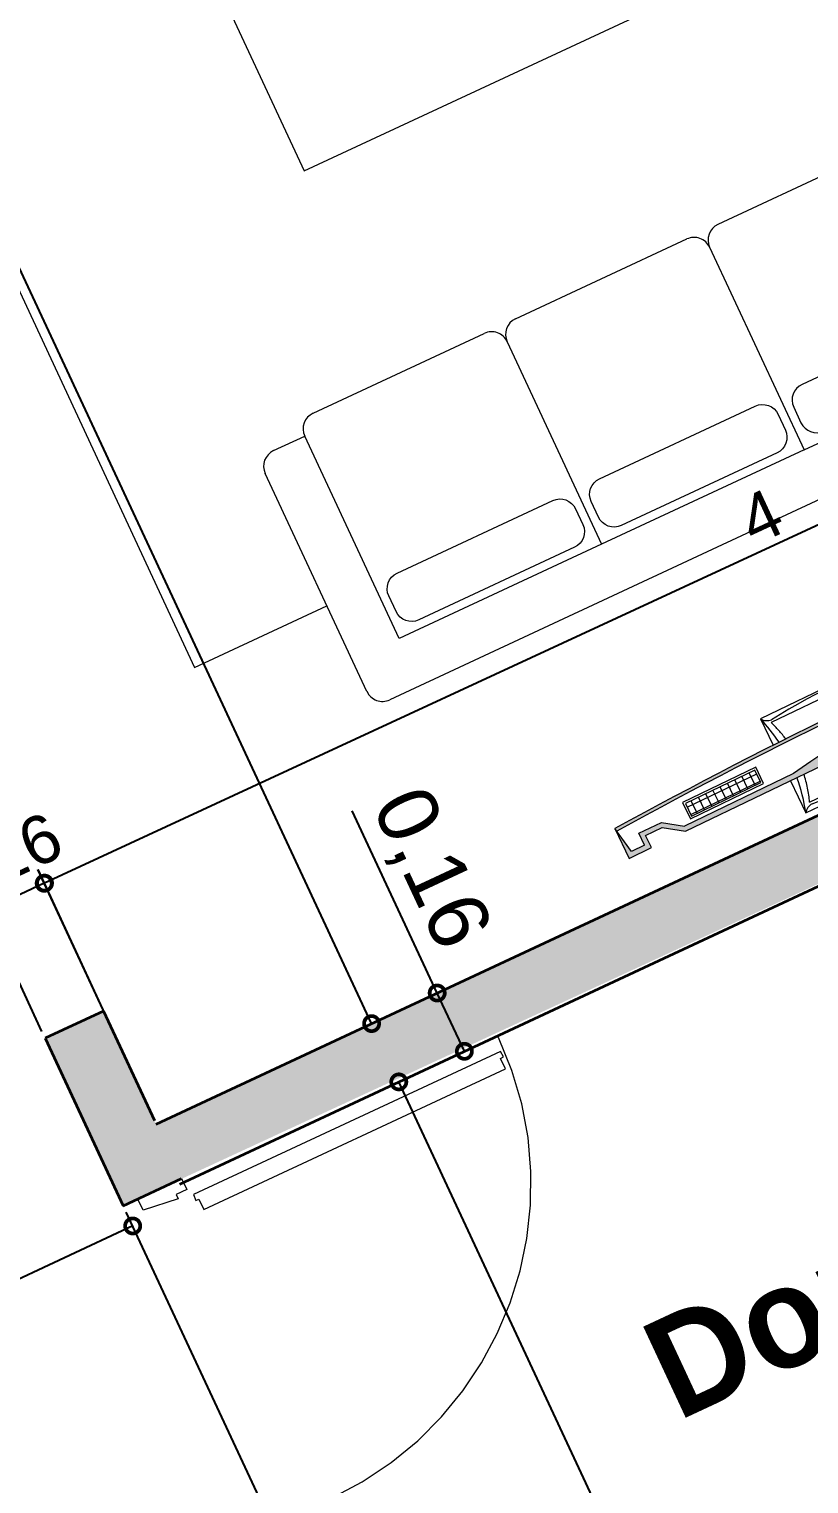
# Model space of a CAD drawing. Header units: millimetres. Extents: x 110427 to 125914, y 76277 to 76441.
# Drawn here: x 114097.785 to 114099.724, y 76331.311 to 76334.93 of the extents above; entities that cross this region are included whole.
import ezdxf

# ---------------------------------------------------------------- set-up
doc = ezdxf.new("R2010")
doc.units = ezdxf.units.MM
doc.linetypes.add('HIDDEN2', pattern=[4.762499999999999, 3.175, -1.5875])
doc.linetypes.add('JIS_02_0.7', pattern=[1.35, 0.75, -0.6])
for name, color, linetype, lineweight in [('04_CIVIL A CONSTRUIR', 250, 'Continuous', 35), ('06_CIVIL VISTAS GRUESA', 244, 'Continuous', 13), ('09_CIVIL PROYECCIONES', 230, 'JIS_02_0.7', 5), ('11_CARPINTERIA Y MOBILIARIO', 141, 'Continuous', 9), ('12_HATCH', 8, 'Continuous', 9), ('12_TEXTOS', 4, 'Continuous', 40), ('13_COTAS', 8, 'Continuous', 9)]:
    doc.layers.add(name, color=color, linetype=linetype, lineweight=lineweight)
doc.styles.add('JDS1', font='GOTHICB.TTF')
doc.styles.add('Swis721 BT', font='swiss.ttf')
doc.dimstyles.new('ISO-23', dxfattribs={"dimscale": 0.03, "dimtxt": 5, "dimasz": 2.5, "dimexe": 1.25, "dimexo": 0.625, "dimtad": 1, "dimtxsty": 'Swis721 BT', "dimblk": 'DOTSMALL', "dimcen": 2.5, "dimclrt": 150, "dimadec": 0, "dimazin": 0, "dimtfac": 1, "dimtmove": 0, "dimatfit": 3, "dimfxl": 0, "dimarcsym": 0})
pattern_1 = [(0, (-691.6088995639321, -394.8256581836831), (0, 0.02), []), (90, (-691.6088995639321, -394.8256581836831), (-0.02, 1.224606353822377e-18), [])]

# ---------------------------------------------------------------- blocks, each defined once
blk = doc.blocks.new('LCD')
at = {"lineweight": 5, "ltscale": 0.5}
for points in [[(0.210606469790946, -0.1015370680835304), (0.5107978985796535, -0.1015370680835304), (0.5590346042671399, -0.1347389151598009), (0.6212998008196564, -0.1347389151599145), (0.6212998008196564, -0.1015370680834735), (0.6574393457931365, -0.1015370680835872), (0.6700000000001864, -0.1710235861241394), (0.6700000000000728, -0.08897641387648036), (0.6087391466124927, -0.08897641387653721), (0.6087391466124927, -0.1221782609528077), (0.5629396057474878, -0.1221782609528077), (0.5147029000599712, -0.08897641387653721), (-0.5147029000598877, -0.08897641387648036), (-0.5629396057474878, -0.1221782609528077), (-0.6087391466124927, -0.1221782609528077), (-0.6087391466124927, -0.08897641387648036), (-0.6699999999999591, -0.08897641387648036), (-0.6699999999999591, -0.1710235861235105), (-0.6574393457930228, -0.1015370680835872), (-0.6212998008195427, -0.1015370680834735), (-0.6212998008195427, -0.1347389151599145), (-0.5590346042670262, -0.1347389151598009), (-0.5107978985795398, -0.1015370680835304), (-0.210606469790946, -0.1015370680835304, 0.09337917774488406)], [(-0.2415440600788088, -0.137808446449128, 1), (-0.2599641287598615, -0.137808446449128, 1)], [(-0.2081575954655364, -0.137808446449128, 1), (-0.2265776641465891, -0.137808446449128, 1)], [(-0.1747711308523776, -0.137808446449128, 1), (-0.1931911995334303, -0.137808446449128, 1)], [(0.6700000000000745, -0.1710235861235141), (0.6686258553150584, -0.1634217106262916, -0.02674023049739196), (-0.6686258553149429, -0.1634217106262827), (-0.6699999999999591, -0.1710235861235088, 0.02679526530297192)]]:
    blk.add_hatch(color=98, dxfattribs=at).paths.add_polyline_path(points)
h = blk.add_hatch(color=98, dxfattribs=at)
h.paths.add_polyline_path([(-0.4899523872976488, -0.1562058232984782), (-0.2879259066522764, -0.1562058232984782), (-0.2879259066522764, -0.1114869767563391), (-0.4899523872976488, -0.1114869767563391)])
h.paths.add_polyline_path([(-0.4848706549404369, -0.1511240909416074), (-0.2930076390088061, -0.1511240909416074), (-0.2930076390088061, -0.1165687091130962), (-0.4848706549404369, -0.1165687091130962)], flags=16)
h = blk.add_hatch(dxfattribs=at)
h.set_pattern_fill('_USER', color=256, scale=0.02, style=0, double=1, pattern_type=0)
h.set_pattern_definition(pattern_1)
h.paths.add_polyline_path([(-0.4848706549404369, -0.1511240909416074), (-0.2930076390088061, -0.1511240909416074), (-0.2930076390088061, -0.1165687091130962), (-0.4848706549404369, -0.1165687091130962)])
h = blk.add_hatch(dxfattribs=at)
h.set_pattern_fill('_USER', color=256, scale=0.02, style=0, double=1, pattern_type=0)
h.set_pattern_definition(pattern_1)
h.paths.add_polyline_path([(0.484870654941119, -0.1165687091130962), (0.2930076390094882, -0.1165687091130962), (0.2930076390094882, -0.1511240909416074), (0.484870654941119, -0.1511240909416074)])
at = {"lineweight": 18, "ltscale": 0.5}
for p, q in [((0.2249999999999091, 0), (-0.2250000000000227, 0)), ((-0.2250000000000227, 0), (-0.2250000000000227, -0.08897641387648036)), ((0.2250000000000227, -0.08897641387653721), (0.2249999999999091, 0)), ((-0.2250000000000227, -0.186953060639155), (-0.2250000000000227, -0.2599999999999909)), ((0.2249999999999091, -0.2599999999999909), (0.2249999999999091, -0.1869530606392118)), ((-0.2250000000000227, -0.2599999999999909), (0.2249999999999091, -0.2599999999999909))]:
    blk.add_line(p, q, dxfattribs=at)
at = {"linetype": 'HIDDEN2', "lineweight": 5, "ltscale": 0.5}
for p, q in [((0.2049999999999272, -0.01999999999998181), (-0.2050000000000409, -0.01999999999998181)), ((-0.2050000000000409, -0.2400000000000091), (0.2049999999999272, -0.2400000000000091))]:
    blk.add_line(p, q, dxfattribs=at)
at = {"ltscale": 0.5}
for p, q in [((-0.6087391466124927, -0.08897641387648036), (-0.6699999999999591, -0.08897641387648036)), ((-0.6699999999999591, -0.08897641387648036), (-0.6699999999999591, -0.1710235861235105)), ((-0.6574393457930228, -0.1015370680835872), (-0.6699999999999591, -0.1710235861235105)), ((-0.6212998008195427, -0.1015370680834735), (-0.6574393457930228, -0.1015370680835872)), ((-0.6212998008195427, -0.1015370680834735), (-0.6212998008195427, -0.1347389151599145)), ((-0.6087391466124927, -0.08897641387648036), (-0.6087391466124927, -0.1221782609528077)), ((-0.5629396057474878, -0.1221782609528077), (-0.5147029000598877, -0.08897641387648036)), ((-0.5590346042670262, -0.1347389151598009), (-0.5107978985795398, -0.1015370680835304)), ((0.5147029000598877, -0.08897641387653721), (-0.5147029000598877, -0.08897641387648036)), ((-0.2106064697910597, -0.1015370680835304), (-0.5107978985795398, -0.1015370680835304)), ((0.2106064697911734, -0.1015370680835304), (0.5107978985796535, -0.1015370680835304)), ((0.5590346042671399, -0.1347389151598009), (0.5107978985796535, -0.1015370680835304)), ((0.5629396057474878, -0.1221782609528077), (0.5147029000598877, -0.08897641387648036)), ((0.6700000000000728, -0.08897641387648036), (0.6087391466124927, -0.08897641387653721)), ((0.6087391466124927, -0.08897641387648036), (0.6087391466124927, -0.1221782609528077)), ((0.6212998008196564, -0.1015370680834735), (0.6574393457931365, -0.1015370680835872)), ((0.6212998008196564, -0.1015370680834735), (0.6212998008196564, -0.1347389151599145)), ((0.6574393457931365, -0.1015370680835872), (0.6700000000000728, -0.1710235861235105)), ((0.6700000000001864, -0.1710235861235105), (0.6700000000000728, -0.08897641387648036)), ((-0.6212998008195427, -0.1347389151599145), (-0.5590346042670262, -0.1347389151598009)), ((-0.6087391466124927, -0.1221782609528077), (-0.5629396057474878, -0.1221782609528077)), ((0.6212998008196564, -0.1347389151599145), (0.5590346042671399, -0.1347389151598009)), ((0.6087391466124927, -0.1221782609528077), (0.5629396057474878, -0.1221782609528077))]:
    blk.add_line(p, q, dxfattribs=at)
for points in [[(-0.4899523872976488, -0.1114869767563391), (-0.2879259066522764, -0.1114869767563391), (-0.2879259066522764, -0.1562058232984782), (-0.4899523872976488, -0.1562058232984782)], [(-0.4848706549404369, -0.1165687091130962), (-0.2930076390088061, -0.1165687091130962), (-0.2930076390088061, -0.1511240909416074), (-0.4848706549404369, -0.1511240909416074)], [(0.4899523872976488, -0.1114869767563391), (0.2879259066522764, -0.1114869767563391), (0.2879259066522764, -0.1562058232984782), (0.4899523872976488, -0.1562058232984782)], [(0.484870654941119, -0.1165687091130962), (0.2930076390094882, -0.1165687091130962), (0.2930076390094882, -0.1511240909416074), (0.484870654941119, -0.1511240909416074)]]:
    blk.add_lwpolyline(points, close=True, dxfattribs=at)
at = {"lineweight": 5, "ltscale": 0.5}
for centre, radius in [((-0.2507540944193352, -0.137808446449128), 0.009210034340526363), ((-0.2173676298060627, -0.137808446449128), 0.009210034340526363), ((-0.183981165192904, -0.137808446449128), 0.009210034340526361)]:
    blk.add_circle(centre, radius, dxfattribs=at)
at = {"lineweight": 18, "ltscale": 0.5}
for centre, radius, start, end in [((-0.6375000000006139, -0.1299999999999955), 0.4325000000005625, 5.4428143631884, 17.49232452508706), ((0.6375000000002728, -0.1299999999999955), 0.4325000000005623, 162.5076754749129, 174.5571856368116), ((-0.6375000000006139, -0.1299999999999955), 0.4325000000005625, 342.507675474913, 352.3955890343628), ((0.6375000000002728, -0.1299999999999955), 0.4325000000005623, 187.6044109656371, 197.4923245250871)]:
    blk.add_arc(centre, radius, start, end, dxfattribs=at)
at = {"lineweight": 5, "ltscale": 0.5}
for centre, radius, start, end in [((-0.1996072100415631, 0.01594437605274379), 0.02998361068293406, 212.1251053773946, 266.9870587803871), ((0.1996072100413357, 0.01594437605274379), 0.02998361068293406, 273.0129412196192, 327.8748946226083), ((-1.154631945610163e-13, -1.879995649048055), 1.876811843315981, 83.8464060129568, 96.15359398704321), ((0, -0.1299999999999955), 0.06715463902861529, 37.65333260183274, 142.3466673981673), ((-1.77635683940025e-15, 1.016324835074045), 1.137528162134406, 259.3304742437796, 280.6695257562267), ((0, -0.1299999999999955), 0.06715463902861529, 241.3543423661727, 298.6456576338272), ((-0.1996072100415631, -0.2759443760527347), 0.02998361068293406, 93.01294121961263, 147.8748946226084), ((-1.119104808822158e-13, 1.619995649048064), 1.876811843315981, 263.8464060129568, 276.1535939870429), ((0.1996072100413357, -0.2759443760527347), 0.02998361068293406, 32.12510537739164, 86.98705878038075)]:
    blk.add_arc(centre, radius, start, end, dxfattribs=at)
at = {"linetype": 'HIDDEN2', "lineweight": 5, "ltscale": 0.5}
for centre, radius, start, end in [((-0.4905013034887133, -0.1300000000000523), 0.3059591382745767, 7.705534645365405, 21.071035709791), ((0.4967967632754835, -0.1299999999999955), 0.3118418686740028, 159.3448258054088, 172.440683821919), ((-0.4905013034887133, -0.1300000000000523), 0.3059591382745767, 338.9289642902264, 349.1613747531569), ((0.4967967632754835, -0.1299999999999955), 0.3118418686740028, 190.6308844755944, 200.6551741945912)]:
    blk.add_arc(centre, radius, start, end, dxfattribs=at)
at = {"ltscale": 0.5}
for centre, start, end in [((1.13686837721616e-13, 12.32220873770757), 266.9302233196109, 273.0697766803891), ((1.13686837721616e-13, 12.32988423147015), 266.9365253283106, 273.0634746716891)]:
    blk.add_arc(centre, 12.51118515158407, start, end, dxfattribs=at)
blk = doc.blocks.new('_DotSmall')
at = {"color": 0, "linetype": 'ByBlock', "const_width": 0.5}
blk.add_lwpolyline([(-0.0625, 0, 1), (0.0625, 0, 1)], format="xyb", close=True, dxfattribs=at)
blk = doc.blocks.new('*D673')
at = {"layer": '13_COTAS', "color": 0, "lineweight": -2}
for p, q in [((114098.7158609642, 76332.31666735487), (114098.6702531244, 76332.29540006991)), ((114100.2679272348, 76328.95790944272), (114098.7042396664, 76332.31124825473)), ((114100.2795485326, 76328.96332854286), (114100.2339406928, 76328.9420612579))]:
    blk.add_line(p, q, dxfattribs=at)
at = {"layer": 'Defpoints', "color": 0}
for p in [(114098.7042396664, 76332.31124825473), (114098.7328542352, 76332.32459144728), (114100.2965418036, 76328.97125263527)]:
    blk.add_point(p, dxfattribs=at)
at = {"layer": '13_COTAS', "color": 0, "lineweight": -2, "xscale": 0.075, "yscale": 0.075, "zscale": 0.075}
for p, rotation in [((114098.7042396664, 76332.31124825473), 114.9999999997802), ((114100.2679272348, 76328.95790944272), 294.9999999997802)]:
    blk.add_blockref('_DotSmall', p, dxfattribs=dict(at, rotation=rotation))
at = {"layer": '13_COTAS', "color": 150, "insert": (114099.585032049, 76330.6807193379), "char_height": 0.15, "attachment_point": 5, "rotation": 294.99999999978024, "style": 'Swis721 BT'}
blk.add_mtext('3,7', dxfattribs=at)
blk = doc.blocks.new('*D566')
at = {"layer": '13_COTAS', "color": 0, "lineweight": -2}
for p, q in [((114098.7997719626, 76332.53233615897), (114098.5885166356, 76332.98537469136)), ((114098.6319523627, 76332.45408059811), (114098.8337585049, 76332.54818434316)), ((114098.8673908814, 76332.38732691272), (114098.7997719626, 76332.53233615897)), ((114098.7498475063, 76332.3325155394), (114098.9013774237, 76332.40317509693))]:
    blk.add_line(p, q, dxfattribs=at)
at = {"layer": 'Defpoints', "color": 0}
for p in [(114098.7997719626, 76332.53233615897), (114098.6149590916, 76332.44615650602), (114098.7328542352, 76332.3245914473)]:
    blk.add_point(p, dxfattribs=at)
at = {"layer": '13_COTAS', "color": 0, "lineweight": -2, "xscale": 0.075, "yscale": 0.075, "zscale": 0.075}
for p, rotation in [((114098.7997719626, 76332.53233615897), 114.9999989492913), ((114098.8673908814, 76332.38732691272), 294.9999989492912)]:
    blk.add_blockref('_DotSmall', p, dxfattribs=dict(at, rotation=rotation))
at = {"layer": '13_COTAS', "color": 150, "insert": (114098.7772447142, 76332.83898245486), "char_height": 0.15, "attachment_point": 5, "rotation": 294.99999894929124, "style": 'Swis721 BT'}
blk.add_mtext('0,16', dxfattribs=at)
blk = doc.blocks.new('*D567')
at = {"layer": '13_COTAS', "color": 0, "lineweight": -2}
for p, q in [((114094.9390703761, 76340.34131357566), (114094.9220771048, 76340.33338948351)), ((114098.6366206001, 76332.4562574328), (114094.9560636472, 76340.3492376677)), ((114098.6319523628, 76332.45408059807), (114098.6706071425, 76332.472105617))]:
    blk.add_line(p, q, dxfattribs=at)
at = {"layer": 'Defpoints', "color": 0}
for p in [(114094.9560636473, 76340.34923766775), (114094.9560636472, 76340.3492376677), (114098.6149590916, 76332.44615650598)]:
    blk.add_point(p, dxfattribs=at)
at = {"layer": '13_COTAS', "color": 0, "lineweight": -2, "xscale": 0.075, "yscale": 0.075, "zscale": 0.075}
for p, rotation in [((114094.9560636472, 76340.3492376677), 114.9999989492913), ((114098.6366206001, 76332.4562574328), 294.9999989492912)]:
    blk.add_blockref('_DotSmall', p, dxfattribs=dict(at, rotation=rotation))
at = {"layer": '13_COTAS', "color": 150, "insert": (114096.8952907229, 76336.44888803763), "char_height": 0.15, "attachment_point": 5, "rotation": 294.99999894929124, "style": 'Swis721 BT'}
blk.add_mtext('8,71', dxfattribs=at)
blk = doc.blocks.new('*D636')
at = {"layer": '06_CIVIL VISTAS GRUESA', "color": 0, "lineweight": -2}
for p, q in [((114099.0514433592, 76340.031355896), (114099.5945368103, 76340.28460453136)), ((114102.1976882215, 76334.61339575543), (114099.5605502683, 76340.26875634656)), ((114101.6885813124, 76334.37599530487), (114102.2316747635, 76334.62924394023))]:
    blk.add_line(p, q, dxfattribs=at)
at = {"layer": 'Defpoints', "color": 0}
for p in [(114099.5605502683, 76340.26875634656), (114099.0344500882, 76340.0234318036), (114101.6715880414, 76334.36807121246)]:
    blk.add_point(p, dxfattribs=at)
at = {"layer": '06_CIVIL VISTAS GRUESA', "color": 0, "lineweight": -2, "xscale": 0.075, "yscale": 0.075, "zscale": 0.075}
for p, rotation in [((114099.5605502683, 76340.26875634656), 114.9999999993266), ((114102.1976882215, 76334.61339575543), 294.9999999993266)]:
    blk.add_blockref('_DotSmall', p, dxfattribs=dict(at, rotation=rotation))
at = {"layer": '06_CIVIL VISTAS GRUESA', "color": 150, "insert": (114100.9780678433, 76337.48721654019), "char_height": 0.15, "attachment_point": 5, "rotation": 294.9999999993266, "style": 'Swis721 BT'}
blk.add_mtext('6,24', dxfattribs=at)
blk = doc.blocks.new('*D656')
at = {"layer": '13_COTAS', "color": 0, "lineweight": -2}
for p, q in [((114101.7179639206, 76333.913799691), (114101.4366636045, 76334.52105169503)), ((114101.4524258576, 76334.48702521448), (114097.8229230096, 76332.80571285705)), ((114098.0884610727, 76332.23248733357), (114097.8071607566, 76332.8397393376))]:
    blk.add_line(p, q, dxfattribs=at)
at = {"layer": 'Defpoints', "color": 0}
for p in [(114101.7258450472, 76333.89678645071), (114097.8229230096, 76332.80571285705), (114098.0963421992, 76332.21547409329)]:
    blk.add_point(p, dxfattribs=at)
at = {"layer": '13_COTAS', "color": 0, "lineweight": -2, "xscale": 0.075, "yscale": 0.075, "zscale": 0.075}
for p, rotation in [((114101.4524258576, 76334.48702521448), 24.85521813341189), ((114097.8229230096, 76332.80571285705), 204.8552181334119)]:
    blk.add_blockref('_DotSmall', p, dxfattribs=dict(at, rotation=rotation))
at = {"layer": '13_COTAS', "color": 150, "insert": (114099.6045737022, 76333.71782464495), "char_height": 0.12, "attachment_point": 5, "rotation": 24.855218133411856, "style": 'Swis721 BT'}
blk.add_mtext('4', dxfattribs=at)
blk = doc.blocks.new('*D657')
at = {"layer": '13_COTAS', "color": 0, "lineweight": -2}
for p, q in [((114097.96231968, 76332.50468007787), (114097.8062711966, 76332.83932713042)), ((114097.8221193815, 76332.80534058841), (114097.6764230838, 76332.73740128908)), ((114097.8166233824, 76332.43674077853), (114097.660574899, 76332.77138783108))]:
    blk.add_line(p, q, dxfattribs=at)
at = {"layer": 'Defpoints', "color": 0}
for p in [(114097.6764230838, 76332.73740128908), (114097.9702437724, 76332.48768680687), (114097.8245474748, 76332.41974750752)]:
    blk.add_point(p, dxfattribs=at)
at = {"layer": '13_COTAS', "color": 0, "lineweight": -2, "xscale": 0.075, "yscale": 0.075, "zscale": 0.075}
for p, rotation in [((114097.8221193815, 76332.80534058841), 25.00000000022021), ((114097.6764230838, 76332.73740128908), 205.0000000002202)]:
    blk.add_blockref('_DotSmall', p, dxfattribs=dict(at, rotation=rotation))
at = {"layer": '13_COTAS', "color": 150, "insert": (114097.7107740228, 76332.85392847165), "char_height": 0.12, "attachment_point": 5, "rotation": 25.000000000220222, "style": 'Swis721 BT'}
blk.add_mtext('0,16', dxfattribs=at)
blk = doc.blocks.new('*D665')
at = {"layer": '13_COTAS', "color": 0, "lineweight": -2}
for p, q in [((114098.4125606486, 76331.1587491871), (114098.0264258571, 76331.98681791982)), ((114098.0422740419, 76331.9528313778), (114096.8776685355, 76331.40976691147)), ((114097.2479551422, 76330.61568472077), (114096.8618203507, 76331.44375345348))]:
    blk.add_line(p, q, dxfattribs=at)
at = {"layer": 'Defpoints', "color": 0}
for p in [(114096.8776685355, 76331.40976691147), (114098.420484741, 76331.1417559161), (114097.2558792346, 76330.59869144976)]:
    blk.add_point(p, dxfattribs=at)
at = {"layer": '13_COTAS', "color": 0, "lineweight": -2, "xscale": 0.075, "yscale": 0.075, "zscale": 0.075}
for p, rotation in [((114098.0422740419, 76331.9528313778), 24.99999999930063), ((114096.8776685355, 76331.40976691147), 204.9999999993006)]:
    blk.add_blockref('_DotSmall', p, dxfattribs=dict(at, rotation=rotation))
at = {"layer": '13_COTAS', "color": 150, "insert": (114097.4214740788, 76331.76385667754), "char_height": 0.12, "attachment_point": 5, "rotation": 24.999999999300602, "style": 'Swis721 BT'}
blk.add_mtext('1,29', dxfattribs=at)

msp = doc.modelspace()

# ---------------------------------------------------------------- hatches: boundary and pattern name
at = {"layer": '12_HATCH'}
h = msp.add_hatch(color=1, dxfattribs=at)
h.dxf.hatch_style = 1
h.paths.add_polyline_path([(114101.6715880414, 76334.36807121246), (114101.5355854725, 76334.30477276901), (114101.7258450472, 76333.89678645073), (114098.1006138989, 76332.20631340376), (114097.9695567207, 76332.48736642938), (114097.8245474749, 76332.41974750752), (114098.0189518753, 76332.00284592548), (114101.793463969, 76333.75177720477), (114102.0892717961, 76333.11741527237), (114102.2252179642, 76333.18080801165)])

# ---------------------------------------------------------------- linework, layer by layer
at = {"layer": '04_CIVIL A CONSTRUIR'}
for p, q in [((114098.1006138989, 76332.20631340376), (114101.7258450472, 76333.89678645073)), ((114098.159169743, 76332.05707797522), (114101.793463969, 76333.75177720477)), ((114097.9695567207, 76332.48736642938), (114097.8245474749, 76332.41974750752)), ((114097.9695567207, 76332.48736642938), (114098.0963421992, 76332.2154740933)), ((114097.8245474749, 76332.41974750752), (114098.0189518753, 76332.00284592548)), ((114098.0189518753, 76332.00284592548), (114098.1639611211, 76332.07046484735))]:
    msp.add_line(p, q, dxfattribs=at)
at = {"layer": '09_CIVIL PROYECCIONES', "ltscale": 2}
msp.add_arc((114098.170300395, 76332.05687023074), 0.8630000000020092, 294.9999989492912, 24.9999975392974, dxfattribs=at)
at = {"layer": '11_CARPINTERIA Y MOBILIARIO'}
for p, q in [((114097.0579945226, 76335.78295049784), (114098.1962111561, 76333.34203705037)), ((114099.9243689497, 76334.64316902743), (114099.4981777129, 76334.44443278984)), ((114098.9944971602, 76334.2095626909), (114099.4206883971, 76334.4082989285)), ((114099.4774999856, 76334.38762120125), (114099.7123700846, 76333.88394064861)), ((114098.4908166076, 76333.9746925919), (114098.9170078444, 76334.1734288295)), ((114098.973819433, 76334.15275110232), (114099.208689532, 76333.64907054967)), ((114099.7123700846, 76333.88394064861), (114100.2160506373, 76334.1188107476)), ((114100.3477407452, 76334.0387106353), (114098.6817204556, 76333.26183261562)), ((114098.3926495645, 76333.88174714198), (114098.4701388804, 76333.91788100338)), ((114098.7050089794, 76333.41420045073), (114098.4701388804, 76333.91788100338)), ((114099.7123700846, 76333.88394064861), (114099.208689532, 76333.64907054967)), ((114098.6249088671, 76333.28251034286), (114098.3719718374, 76333.82493555339)), ((114099.208689532, 76333.64907054967), (114098.7050089794, 76333.41420045073)), ((114098.1962111561, 76333.34203705037), (114098.5255407483, 76333.49560596127))]:
    msp.add_line(p, q, dxfattribs=at)
for points in [[(114098.179971236, 76335.1976557897), (114098.469042127, 76334.57774126335), (114099.4764032323, 76335.04748146134), (114099.1873323413, 76335.66739598764)], [(114098.965036917, 76332.37339643916), (114098.9572573132, 76332.38687110806), (114098.1938025205, 76332.03086629152), (114098.1991240833, 76332.0162454193), (114098.2068690762, 76332.01985696887), (114098.2189136967, 76331.99402719692), (114098.9693365439, 76332.34395511748), (114098.9572919235, 76332.36978488942)]]:
    msp.add_lwpolyline(points, close=True, dxfattribs=at)
for points in [[(114100.1695779123, 76334.16789426908), (114100.1515109816, 76334.20663892696, 0.414213562373095), (114100.094699393, 76334.2273166542), (114099.7072528141, 76334.0466473473, 0.4142135623730396), (114099.6865750868, 76333.98983575872), (114099.7046420175, 76333.95109110078, 0.414213562373095), (114099.7614536062, 76333.9304133736), (114100.1489001851, 76334.1110826805, 0.414213562373095)], [(114099.2009614649, 76333.71622100184), (114099.1828945342, 76333.75496565973, -0.414213562373095), (114099.2035722614, 76333.81177724831), (114099.5910188403, 76333.9924465552, -0.4142135623730396), (114099.6478304289, 76333.97176882802), (114099.6658973596, 76333.93302417014, -0.414213562373095), (114099.6452196324, 76333.87621258156), (114099.2577730535, 76333.69554327466, -0.414213562373095)], [(114098.6972809122, 76333.4813509029), (114098.6792139815, 76333.52009556079, -0.414213562373095), (114098.6998917088, 76333.57690714937), (114099.0873382877, 76333.75757645626, -0.4142135623730396), (114099.1441498763, 76333.73689872908), (114099.162216807, 76333.6981540712, -0.414213562373095), (114099.1415390797, 76333.64134248256), (114098.7540925008, 76333.46067317566, -0.414213562373095)]]:
    msp.add_lwpolyline(points, format="xyb", close=True, dxfattribs=at)
msp.add_lwpolyline([(114098.1548980433, 76332.06623866476), (114098.1639611211, 76332.07046484735), (114098.1766396688, 76332.04327561418), (114098.1503567429, 76332.03101968454), (114098.1555066715, 76332.01997562716), (114098.0679804629, 76331.99235184313), (114098.0552041866, 76332.01975065589), (114098.0642672646, 76332.02397683854)], dxfattribs=at)
for centre, start, end in [((114099.5162446436, 76334.40568813196), 114.9999989492912, 204.9999975392972), ((114099.4387553278, 76334.36955427061), 24.9999975392974, 114.9999989492912), ((114098.9350747751, 76334.13468417161), 24.9999975392974, 114.9999989492912), ((114099.0125640909, 76334.17081803302), 114.9999989492912, 204.9999975392972), ((114098.5088835383, 76333.93594793402), 114.9999989492912, 204.9999975392972), ((114098.4107164952, 76333.84300248409), 114.9999989492912, 204.9999975392972), ((114098.6636535249, 76333.3005772735), 204.9999975392972, 294.9999989492912)]:
    msp.add_arc(centre, 0.04275000000009951, start, end, dxfattribs=at)

# ---------------------------------------------------------------- block references
at = {"layer": '11_CARPINTERIA Y MOBILIARIO', "rotation": 205.7322691667772}
msp.add_blockref('LCD', (114099.9195706689, 76333.07812505742), dxfattribs=at)

# ---------------------------------------------------------------- texts
at = {"layer": '12_TEXTOS', "insert": (114100.1734855864, 76331.82406871105), "char_height": 0.2500000000005821, "width": 2.741072188653846, "attachment_point": 8, "rotation": 25.00025084929667, "style": 'JDS1'}
msp.add_mtext('Dormitorio', dxfattribs=at)

# ---------------------------------------------------------------- dimensions: what is measured, and where the dimension line sits
at = {"layer": '06_CIVIL VISTAS GRUESA'}
dim = msp.add_aligned_dim(p1=(114101.6715880414, 76334.36807121246), p2=(114099.0344500882, 76340.0234318036), distance=-0.580487321893416, dimstyle='ISO-23', override={"dimfxl": 100, "dimarcsym": 2}, dxfattribs=at)
dim.commit()
dim.dimension.update_dxf_attribs({"geometry": '*D636', "text_midpoint": (114100.9780678433, 76337.48721654019)})
at = {"layer": '13_COTAS'}
dim = msp.add_linear_dim(base=(114094.9560636472, 76340.3492376677), p1=(114098.6149590916, 76332.44615650599), p2=(114094.9560636473, 76340.34923766778), angle=294.9999989492912, dimstyle='ISO-23', dxfattribs=at)
dim.commit()
dim.dimension.update_dxf_attribs({"geometry": '*D567', "text_midpoint": (114096.8952907229, 76336.44888803763)})
for p1, p2, distance, picture, middle in [((114101.7258450472, 76333.89678645073), (114098.0963421992, 76332.2154740933), -0.6504920072314517, '*D656', (114099.6045737022, 76333.71782464495)), ((114098.420484741, 76331.14175591609), (114097.2558792346, 76330.59869144976), -0.8949227550452339, '*D665', (114097.4214740788, 76331.76385667754))]:
    dim = msp.add_aligned_dim(p1=p1, p2=p2, distance=distance, dimstyle='ISO-23', override={"dimtxt": 4}, dxfattribs=at)
    dim.commit()
    dim.dimension.update_dxf_attribs({"geometry": picture, "text_midpoint": middle})
dim = msp.add_linear_dim(base=(114098.7997719626, 76332.53233615897), p1=(114098.7328542352, 76332.32459144731), p2=(114098.6149590916, 76332.44615650602), angle=294.9999989492912, dimstyle='ISO-23', dxfattribs=at)
dim.commit()
dim.dimension.update_dxf_attribs({"geometry": '*D566', "text_midpoint": (114098.678296115, 76332.79284196749), "dimtype": 160})
dim = msp.add_linear_dim(base=(114097.6764230838, 76332.73740128908), p1=(114097.9702437724, 76332.48768680687), p2=(114097.8245474748, 76332.41974750753), angle=204.99999999802827, dimstyle='ISO-23', override={"dimtxt": 4}, dxfattribs=at)
dim.commit()
dim.dimension.update_dxf_attribs({"geometry": '*D657', "text_midpoint": (114097.7492712326, 76332.77137093875), "dimtype": 161})
dim = msp.add_aligned_dim(p1=(114100.2965418036, 76328.97125263527), p2=(114098.7328542352, 76332.32459144728), distance=0.0315726833680404, dimstyle='ISO-23', dxfattribs=at)
dim.commit()
dim.dimension.update_dxf_attribs({"geometry": '*D673', "text_midpoint": (114099.585032049, 76330.6807193379)})

doc.saveas('drawing.dxf')
